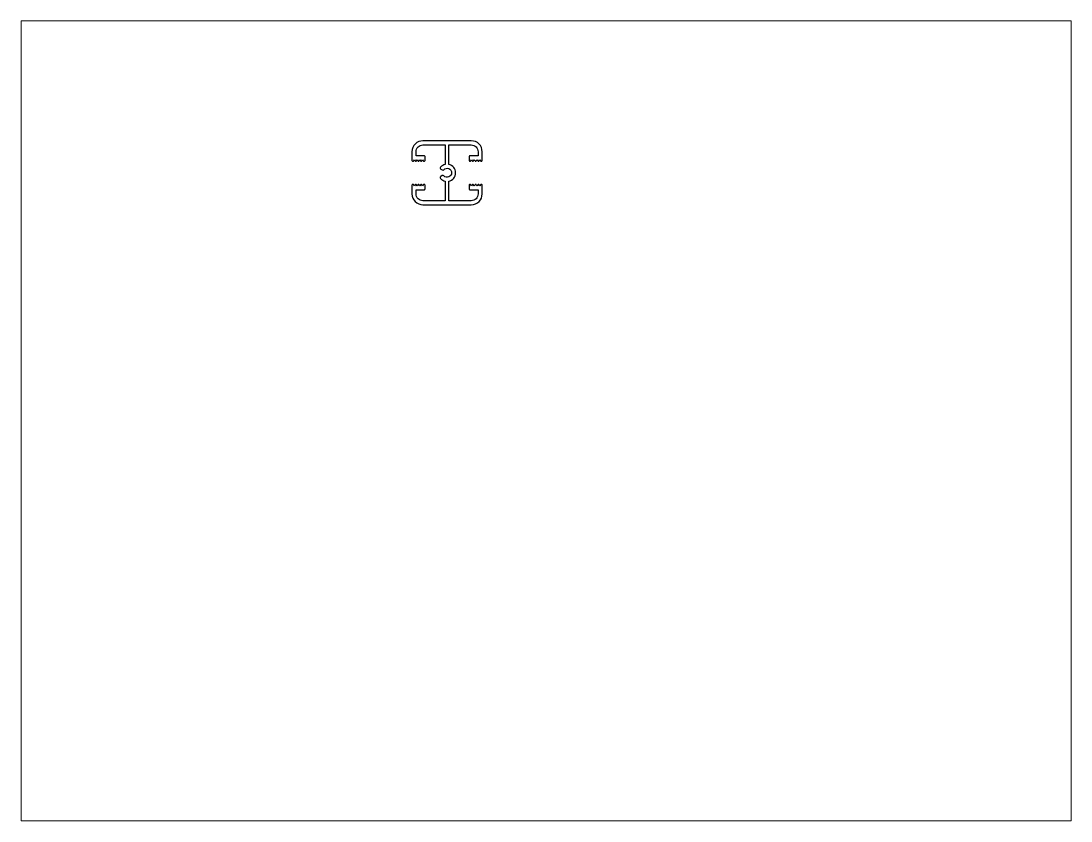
# Paper-space layout 'Layout1' of a CAD drawing. Extents: x 27 to 240, y 20 to 183.
# The model-space entities are those that its viewports show. They can reach past a viewport. Long polylines and large blocks are cut down to what shows.
import ezdxf

# ---------------------------------------------------------------- set-up
doc = ezdxf.new("R2010")
doc.units = 0
doc.header["$LTSCALE"] = 15
doc.layers.get('0').update_dxf_attribs({"linetype": 'CONTINUOUS'})

msp = doc.modelspace()

# ---------------------------------------------------------------- linework, layer by layer
at = {"ltscale": 0.05}
msp.add_lwpolyline([(146.07, 227.43, 0.414214), (145.77, 227.73), (142.77, 227.73), (142.77, 229.23, -0.414214), (145.27, 231.73), (153.52, 231.73), (153.52, 224.57, 0.163827), (151.79, 223.54, 0.470968), (151.92, 222.78), (152.36, 222.53, 0.347025), (152.97, 222.62, -2.509846), (152.97, 220.35, 0.347025), (152.36, 220.44), (151.92, 220.18, 0.470968), (151.79, 219.42, 0.163827), (153.52, 218.4), (153.52, 211.23), (145.27, 211.23, -0.414214), (142.77, 213.73), (142.77, 215.23), (145.77, 215.23, 0.414214), (146.07, 215.53), (146.07, 216.93, 0.414214), (145.77, 217.23), (145.67, 217.23, 0.247087), (145.43, 217.1), (145.17, 216.73), (144.91, 217.12, 0.476034), (144.44, 217.12), (144.17, 216.73), (143.91, 217.12, 0.476034), (143.44, 217.12), (143.17, 216.73), (142.91, 217.12, 0.476039), (142.44, 217.12), (142.17, 216.73), (141.92, 217.1, 0.247087), (141.67, 217.23), (141.57, 217.23, 0.414214), (141.27, 216.93), (141.27, 213.73, 0.414214), (145.27, 209.73), (163.07, 209.73, 0.414214), (167.07, 213.73), (167.07, 216.93, 0.414214), (166.77, 217.23), (166.67, 217.23, 0.247183), (166.43, 217.1), (166.17, 216.73), (165.91, 217.12, 0.476039), (165.44, 217.12), (165.17, 216.73), (164.91, 217.12, 0.476034), (164.44, 217.12), (164.17, 216.73), (163.91, 217.12, 0.476034), (163.44, 217.12), (163.17, 216.73), (162.92, 217.1, 0.247183), (162.67, 217.23), (162.57, 217.23, 0.414214), (162.27, 216.93), (162.27, 215.53, 0.414214), (162.57, 215.23), (165.57, 215.23), (165.57, 213.73, -0.414214), (163.07, 211.23), (154.82, 211.23), (154.82, 218.4, 0.811107), (154.82, 224.57), (154.82, 231.73), (163.07, 231.73, -0.414214), (165.57, 229.23), (165.57, 227.73), (162.57, 227.73, 0.414214), (162.27, 227.43), (162.27, 226.03, 0.414214), (162.57, 225.73), (162.67, 225.73, 0.247183), (162.92, 225.86), (163.17, 226.23), (163.44, 225.84, 0.476034), (163.91, 225.84), (164.17, 226.23), (164.44, 225.84, 0.476034), (164.91, 225.84), (165.17, 226.23), (165.44, 225.84, 0.476039), (165.91, 225.84), (166.17, 226.23), (166.43, 225.86, 0.247183), (166.67, 225.73), (166.77, 225.73, 0.414214), (167.07, 226.03), (167.07, 229.23, 0.414214), (163.07, 233.23), (145.27, 233.23, 0.414214), (141.27, 229.23), (141.27, 226.03, 0.414214), (141.57, 225.73), (141.67, 225.73, 0.247087), (141.92, 225.86), (142.17, 226.23), (142.44, 225.84, 0.476039), (142.91, 225.84), (143.17, 226.23), (143.44, 225.84, 0.476034), (143.91, 225.84), (144.17, 226.23), (144.44, 225.84, 0.476034), (144.91, 225.84), (145.17, 226.23), (145.43, 225.86, 0.247087), (145.67, 225.73), (145.77, 225.73, 0.414214), (146.07, 226.03)], format="xyb", close=True, dxfattribs=at)

psp = doc.layouts.get("Layout1")

# ---------------------------------------------------------------- viewports
at = {"layer": '0', "color": 0, "linetype": 'BYBLOCK', "ltscale": 0.05}
psp.add_viewport(center=(133.35, 101.6), size=(213.36, 162.56), view_center_point=(190.51, 130.3), view_height=293.8955, dxfattribs=at)

doc.saveas('drawing.dxf')
